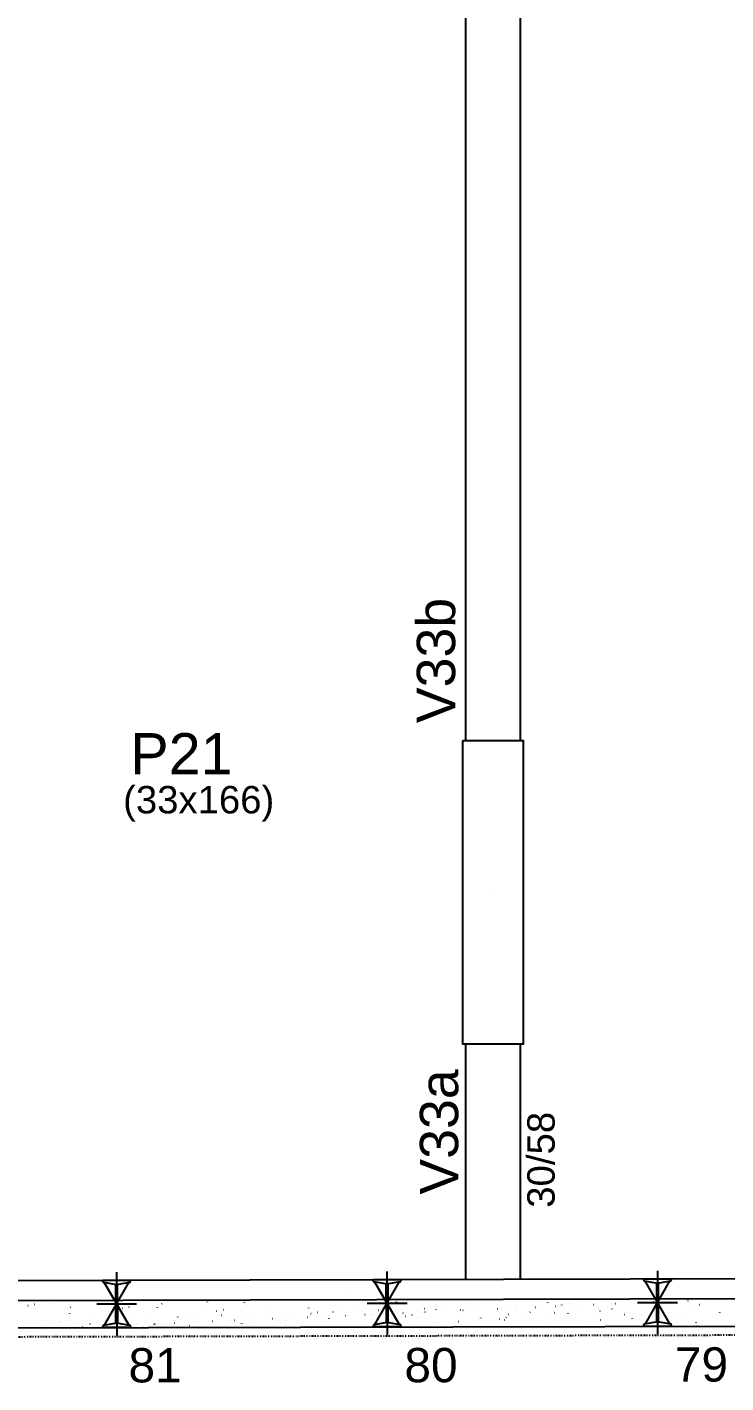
# Model space of a CAD drawing. Header units: millimetres. Extents: x 4424 to 9312, y 4538 to 9372.
# Drawn here: x 4844 to 5226, y 4538 to 5279 of the extents above; entities that cross this region are included whole.
import ezdxf

# ---------------------------------------------------------------- set-up
doc = ezdxf.new("R2010")
doc.units = ezdxf.units.MM
doc.linetypes.add('ESTILO_TQS_0003', pattern=[1.5, 0.5, -0.4, 0.1, -0.5])
for name, color, linetype in [('1', 4, 'Continuous'), ('11', 22, 'Continuous'), ('12', 3, 'Continuous'), ('19', 5, 'Continuous'), ('24', 5, 'ESTILO_TQS_0003'), ('242', 3, 'Continuous'), ('3', 2, 'Continuous'), ('49', 20, 'Continuous'), ('51', 6, 'Continuous'), ('52', 21, 'Continuous'), ('8', 5, 'Continuous'), ('9', 3, 'Continuous')]:
    doc.layers.add(name, color=color, linetype=linetype)
doc.styles.get("Standard").update_dxf_attribs({"font": 'arial.ttf'})

# ---------------------------------------------------------------- blocks, each defined once
blk = doc.blocks.new('_H9EFD498501-001')
for p, q in [((560.794614, 193.205047), (560.840271, 193.264548)), ((570.740605, 193.392905), (570.750394, 193.467264)), ((603.468993, 193.161711), (603.542215, 193.177944)), ((633.298733, 192.817186), (633.34439, 192.876687)), ((658.265772, 193.729175), (658.311429, 193.788676)), ((723.899064, 194.079299), (723.972286, 194.095532)), ((736.620782, 192.82635), (736.630572, 192.900709)), ((779.171601, 193.442368), (779.244823, 193.458601)), ((843.384603, 193.423484), (843.394392, 193.497842)), ((851.747061, 192.873382), (851.792718, 192.932884)), ((875.325376, 192.812352), (875.400304, 192.815623)), ((876.7141, 193.785371), (876.759757, 193.844873)), ((877.198591, 192.894138), (877.27352, 192.897409)), ((886.040168, 193.28017), (886.115097, 193.283441)), ((895.574451, 193.467143), (895.647673, 193.483376)), ((896.155531, 193.721816), (896.23046, 193.725087)), ((898.028747, 193.803602), (898.103675, 193.806874)), ((906.870323, 194.189634), (906.945252, 194.192905)), ((535.016459, 190.876707), (535.089682, 190.89294)), ((535.827575, 192.293058), (535.873232, 192.352559)), ((538.677569, 191.688356), (538.750792, 191.704589)), ((546.828767, 191.843269), (546.838557, 191.917627)), ((557.989292, 186.57647), (557.999081, 186.650828)), ((558.397616, 190.081218), (558.443273, 190.14072)), ((569.420669, 185.613379), (569.493891, 185.629612)), ((581.827708, 187.568419), (581.837498, 187.642777)), ((583.364655, 190.993207), (583.410312, 191.052709)), ((586.627886, 189.428127), (586.701109, 189.44436)), ((590.288996, 190.239776), (590.362219, 190.256009)), ((605.842335, 189.898818), (605.852124, 189.973176)), ((608.331694, 191.905196), (608.377351, 191.964698)), ((629.754172, 191.448454), (629.763961, 191.522812)), ((638.239313, 187.979548), (638.312536, 187.995781)), ((640.841276, 185.623967), (640.851065, 185.698326)), ((641.900423, 188.791196), (641.973646, 188.807429)), ((652.010749, 185.577469), (652.056406, 185.636971)), ((653.592588, 192.440403), (653.602378, 192.514761)), ((655.080419, 191.713131), (655.153642, 191.729364)), ((664.855902, 187.954366), (664.865692, 188.028725)), ((676.977788, 186.489458), (677.023445, 186.54896)), ((688.767739, 189.504003), (688.777529, 189.578361)), ((689.85074, 186.530968), (689.923963, 186.547201)), ((693.51185, 187.342616), (693.585073, 187.358849)), ((701.944827, 187.401447), (701.990484, 187.460949)), ((706.691846, 190.264551), (706.765069, 190.280784)), ((708.684132, 185.536638), (708.759061, 185.539909)), ((710.557348, 185.618424), (710.632276, 185.621696)), ((712.606156, 190.495951), (712.615945, 190.57031)), ((719.398925, 186.004456), (719.473853, 186.007727)), ((723.86947, 186.009915), (723.879259, 186.084273)), ((726.911866, 188.313437), (726.957523, 188.372938)), ((729.514288, 186.446102), (729.589216, 186.449373)), ((731.387503, 186.527888), (731.462432, 186.53116)), ((740.22908, 186.91392), (740.304009, 186.917191)), ((745.123277, 185.894037), (745.196499, 185.910269)), ((747.781307, 187.559551), (747.791096, 187.63391)), ((750.344443, 187.355566), (750.419372, 187.358838)), ((751.878905, 189.225426), (751.924562, 189.284927)), ((752.217659, 187.437353), (752.292587, 187.440624)), ((758.303273, 188.815971), (758.376496, 188.832204)), ((761.059235, 187.823384), (761.134164, 187.826656)), ((771.174599, 188.26503), (771.249527, 188.268302)), ((771.619723, 188.5515), (771.629512, 188.625858)), ((773.047814, 188.346817), (773.122743, 188.350088)), ((775.51049, 192.630719), (775.583713, 192.646952)), ((776.845944, 190.137415), (776.891601, 190.196916)), ((781.889391, 188.732848), (781.964319, 188.73612)), ((792.004754, 189.174495), (792.079683, 189.177766)), ((793.877969, 189.256281), (793.952898, 189.259553)), ((795.63435, 190.881899), (795.644139, 190.956257)), ((798.0691, 186.170281), (798.114757, 186.229782)), ((801.812983, 191.049404), (801.85864, 191.108905)), ((802.719546, 189.642313), (802.794475, 189.645584)), ((806.794874, 185.6151), (806.804664, 185.689458)), ((809.9147, 187.367391), (809.987923, 187.383624)), ((812.834909, 190.083959), (812.909838, 190.08723)), ((814.708125, 190.165745), (814.783053, 190.169017)), ((819.546187, 192.431535), (819.555976, 192.505894)), ((823.036139, 187.08227), (823.081796, 187.141772)), ((823.549702, 190.551777), (823.62463, 190.555048)), ((826.780022, 191.961393), (826.825679, 192.020895)), ((827.121917, 191.18214), (827.19514, 191.198373)), ((830.63329, 186.607049), (830.64308, 186.681407)), ((830.783027, 191.993788), (830.85625, 192.010021)), ((833.665065, 190.993423), (833.739993, 190.996695)), ((835.53828, 191.07521), (835.613209, 191.078481)), ((844.379857, 191.461241), (844.454786, 191.464513)), ((848.003178, 187.994259), (848.048835, 188.053761)), ((854.49522, 191.902887), (854.570149, 191.906159)), ((854.647917, 188.937448), (854.657706, 189.011806)), ((856.368436, 191.984674), (856.443364, 191.987945)), ((861.526127, 185.918812), (861.599349, 185.935045)), ((865.210012, 192.370705), (865.284941, 192.373977)), ((870.573219, 185.78242), (870.618876, 185.841921)), ((872.970217, 188.906248), (873.015874, 188.96575)), ((878.559754, 190.487084), (878.569544, 190.561442)), ((878.733344, 189.73356), (878.806567, 189.749793)), ((882.394454, 190.545208), (882.467677, 190.561441)), ((895.540258, 186.694409), (895.585915, 186.75391)), ((897.937256, 189.818238), (897.982913, 189.877739)), ((902.39817, 191.479033), (902.40796, 191.553391)), ((913.661484, 186.992996), (913.671274, 187.067355)), ((538.307503, 178.715756), (538.307503, 178.715756)), ((538.307503, 178.715756), (538.307503, 178.715756)), ((538.307503, 178.715756), (538.307503, 178.715756)), ((545.102678, 178.732317), (545.102678, 178.732317)), ((545.102678, 178.732317), (545.102678, 178.732317)), ((545.237979, 179.760035), (545.247769, 179.834393)), ((549.697891, 178.743516), (549.697891, 178.743516)), ((552.142592, 181.929512), (552.18825, 181.989014)), ((552.579563, 181.879796), (552.652785, 181.896029)), ((553.296963, 178.752287), (553.296963, 178.752287)), ((553.296963, 178.752287), (553.296963, 178.752287)), ((553.296963, 178.752287), (553.296963, 178.752287)), ((556.240673, 182.691444), (556.313895, 182.707677)), ((556.960394, 178.761216), (556.960394, 178.761216)), ((556.960394, 178.761216), (556.960394, 178.761216)), ((562.873044, 179.170388), (562.947973, 179.17366)), ((564.74626, 179.252175), (564.821188, 179.255446)), ((568.818111, 178.790114), (568.818111, 178.790114)), ((569.076396, 180.751983), (569.086185, 180.826342)), ((573.587837, 179.638206), (573.662765, 179.641478)), ((574.010603, 178.802769), (574.010603, 178.802769)), ((577.109631, 182.841502), (577.155289, 182.901003)), ((580.675827, 178.819013), (580.675827, 178.819013)), ((583.7032, 180.079852), (583.778128, 180.083124)), ((585.576415, 180.161639), (585.651344, 180.16491)), ((592.533544, 178.847912), (592.533544, 178.847912)), ((592.533544, 178.847912), (592.533544, 178.847912)), ((592.533544, 178.847912), (592.533544, 178.847912)), ((593.091022, 183.082382), (593.100812, 183.156741)), ((594.417992, 180.54767), (594.492921, 180.550942)), ((597.099359, 178.859039), (597.099359, 178.859039)), ((597.099359, 178.859039), (597.099359, 178.859039)), ((597.099359, 178.859039), (597.099359, 178.859039)), ((598.323315, 178.862022), (598.323315, 178.862022)), ((598.323315, 178.862022), (598.323315, 178.862022)), ((598.323315, 178.862022), (598.323315, 178.862022)), ((598.332788, 178.874368), (598.378445, 178.933869)), ((602.07667, 183.753491), (602.122328, 183.812992)), ((604.19099, 180.431216), (604.264212, 180.447449)), ((604.39126, 178.876811), (604.39126, 178.876811)), ((604.39126, 178.876811), (604.39126, 178.876811)), ((604.39126, 178.876811), (604.39126, 178.876811)), ((604.533355, 180.989317), (604.608284, 180.992588)), ((606.406571, 181.071103), (606.481499, 181.074374)), ((607.8521, 181.242865), (607.925322, 181.259098)), ((615.248147, 181.457135), (615.323076, 181.460406)), ((616.248976, 178.905709), (616.248976, 178.905709)), ((616.248976, 178.905709), (616.248976, 178.905709)), ((617.002859, 184.632019), (617.012649, 184.706377)), ((621.032096, 184.164799), (621.105318, 184.181032)), ((622.636026, 178.921275), (622.636026, 178.921275)), ((622.636026, 178.921275), (622.636026, 178.921275)), ((622.636026, 178.921275), (622.636026, 178.921275)), ((623.299827, 179.786357), (623.345484, 179.845858)), ((625.363511, 181.898781), (625.438439, 181.902052)), ((627.04371, 184.66548), (627.089367, 184.724981)), ((627.236726, 181.980567), (627.311655, 181.983839)), ((628.106693, 178.934608), (628.106693, 178.934608)), ((628.106693, 178.934608), (628.106693, 178.934608)), ((636.078303, 182.366599), (636.153231, 182.36987)), ((639.964409, 178.963507), (639.964409, 178.963507)), ((646.193666, 182.808245), (646.268595, 182.811517)), ((646.948738, 178.980528), (646.948738, 178.980528)), ((646.948738, 178.980528), (646.948738, 178.980528)), ((646.948738, 178.980528), (646.948738, 178.980528)), ((648.066882, 182.890031), (648.14181, 182.893303)), ((648.266866, 180.698346), (648.312523, 180.757848)), ((651.822126, 178.992405), (651.822126, 178.992405)), ((651.822126, 178.992405), (651.822126, 178.992405)), ((651.822126, 178.992405), (651.822126, 178.992405)), ((652.10459, 181.137931), (652.114379, 181.212289)), ((655.891215, 179.002322), (655.891215, 179.002322)), ((656.908458, 183.276063), (656.983387, 183.279334)), ((659.463527, 179.794285), (659.536749, 179.810518)), ((663.679842, 179.021304), (663.679842, 179.021304)), ((663.679842, 179.021304), (663.679842, 179.021304)), ((663.679842, 179.021304), (663.679842, 179.021304)), ((667.023822, 183.717709), (667.09875, 183.720981)), ((668.897037, 183.799496), (668.971966, 183.802767)), ((671.26145, 179.039781), (671.26145, 179.039781)), ((671.26145, 179.039781), (671.26145, 179.039781)), ((671.26145, 179.039781), (671.26145, 179.039781)), ((672.643523, 182.71622), (672.716745, 182.732453)), ((673.233905, 181.610335), (673.279562, 181.669837)), ((675.537559, 179.050203), (675.537559, 179.050203)), ((675.537559, 179.050203), (675.537559, 179.050203)), ((676.016427, 182.687567), (676.026216, 182.761926)), ((677.738614, 184.185527), (677.813542, 184.188799)), ((687.395275, 179.079102), (687.395275, 179.079102)), ((687.395275, 179.079102), (687.395275, 179.079102)), ((687.853977, 184.627174), (687.928906, 184.630445)), ((689.727192, 184.70896), (689.802121, 184.712231)), ((695.574161, 179.099034), (695.574161, 179.099034)), ((695.574161, 179.099034), (695.574161, 179.099034)), ((695.803946, 179.398496), (695.849603, 179.457997)), ((698.200944, 182.522324), (698.246601, 182.581826)), ((698.568769, 185.094991), (698.643698, 185.098263)), ((699.252992, 179.108), (699.252992, 179.108)), ((699.854843, 183.679516), (699.864632, 183.753874)), ((711.110708, 179.136899), (711.110708, 179.136899)), ((711.110708, 179.136899), (711.110708, 179.136899)), ((711.110708, 179.136899), (711.110708, 179.136899)), ((711.118157, 179.19348), (711.127946, 179.267838)), ((714.683071, 179.145605), (714.683071, 179.145605)), ((714.683071, 179.145605), (714.683071, 179.145605)), ((719.886873, 179.158288), (719.886873, 179.158288)), ((719.886873, 179.158288), (719.886873, 179.158288)), ((720.770985, 180.310485), (720.816642, 180.369986)), ((722.968424, 179.165798), (722.968424, 179.165798)), ((722.968424, 179.165798), (722.968424, 179.165798)), ((722.968424, 179.165798), (722.968424, 179.165798)), ((723.167983, 183.434313), (723.21364, 183.493815)), ((724.25495, 181.26764), (724.328172, 181.283873)), ((734.826141, 179.194696), (734.826141, 179.194696)), ((734.826141, 179.194696), (734.826141, 179.194696)), ((735.029994, 180.743116), (735.039784, 180.817474)), ((741.462167, 185.082388), (741.535389, 185.098621)), ((744.199584, 179.217541), (744.199584, 179.217541)), ((744.199584, 179.217541), (744.199584, 179.217541)), ((745.738024, 181.222474), (745.783681, 181.281975)), ((746.683857, 179.223595), (746.683857, 179.223595)), ((746.683857, 179.223595), (746.683857, 179.223595)), ((748.135022, 184.346303), (748.180679, 184.405804)), ((758.541574, 179.252494), (758.541574, 179.252494)), ((758.86841, 181.735065), (758.8782, 181.809423)), ((768.512296, 179.276794), (768.512296, 179.276794)), ((768.512296, 179.276794), (768.512296, 179.276794)), ((770.39929, 179.281392), (770.39929, 179.281392)), ((770.705063, 182.134463), (770.75072, 182.193965)), ((773.102061, 185.258292), (773.147718, 185.317793)), ((773.474927, 179.288888), (773.474927, 179.288888)), ((773.474927, 179.288888), (773.474927, 179.288888)), ((775.866377, 179.81906), (775.939599, 179.835293)), ((782.257007, 179.310291), (782.257007, 179.310291)), ((782.257007, 179.310291), (782.257007, 179.310291)), ((782.257007, 179.310291), (782.257007, 179.310291)), ((782.883037, 184.065464), (782.892826, 184.139822)), ((792.825008, 179.336047), (792.825008, 179.336047)), ((792.825008, 179.336047), (792.825008, 179.336047)), ((793.073594, 183.633808), (793.146816, 183.650041)), ((794.114723, 179.33919), (794.114723, 179.33919)), ((794.114723, 179.33919), (794.114723, 179.33919)), ((794.114723, 179.33919), (794.114723, 179.33919)), ((795.672102, 183.046452), (795.717759, 183.105954)), ((796.734704, 184.445457), (796.807926, 184.46169)), ((805.97244, 179.368089), (805.97244, 179.368089)), ((805.97244, 179.368089), (805.97244, 179.368089)), ((817.137719, 179.3953), (817.137719, 179.3953)), ((817.137719, 179.3953), (817.137719, 179.3953)), ((817.830156, 179.396987), (817.830156, 179.396987)), ((817.881978, 179.790613), (817.891767, 179.864972)), ((820.639141, 183.958441), (820.684798, 184.017943)), ((829.687872, 179.425886), (829.687872, 179.425886)), ((832.266783, 179.432171), (832.266783, 179.432171)), ((832.266783, 179.432171), (832.266783, 179.432171)), ((832.266783, 179.432171), (832.266783, 179.432171)), ((841.450431, 179.454553), (841.450431, 179.454553)), ((841.450431, 179.454553), (841.450431, 179.454553)), ((841.545589, 179.454785), (841.545589, 179.454785)), ((841.545589, 179.454785), (841.545589, 179.454785)), ((841.545589, 179.454785), (841.545589, 179.454785)), ((841.896604, 182.121012), (841.906394, 182.195371)), ((844.685021, 182.185228), (844.758243, 182.201461)), ((845.60618, 184.87043), (845.651837, 184.929932)), ((848.346131, 182.996877), (848.419353, 183.01311)), ((853.403305, 179.483683), (853.403305, 179.483683)), ((853.403305, 179.483683), (853.403305, 179.483683)), ((853.403305, 179.483683), (853.403305, 179.483683)), ((865.261022, 179.512582), (865.261022, 179.512582)), ((865.261022, 179.512582), (865.261022, 179.512582)), ((865.763143, 179.513806), (865.763143, 179.513806)), ((865.763143, 179.513806), (865.763143, 179.513806)), ((865.808442, 183.670649), (865.818231, 183.745007)), ((877.118738, 179.541481), (877.118738, 179.541481)), ((877.118738, 179.541481), (877.118738, 179.541481)), ((888.976455, 179.57038), (888.976455, 179.57038)), ((889.646858, 184.662597), (889.656647, 184.736956)), ((890.075854, 179.573059), (890.075854, 179.573059)), ((890.075854, 179.573059), (890.075854, 179.573059)), ((891.058639, 179.575454), (891.058639, 179.575454)), ((891.058639, 179.575454), (891.058639, 179.575454)), ((891.058639, 179.575454), (891.058639, 179.575454)), ((900.666349, 181.705432), (900.739571, 181.721665)), ((900.834171, 179.599278), (900.834171, 179.599278)), ((900.834171, 179.599278), (900.834171, 179.599278)), ((900.834171, 179.599278), (900.834171, 179.599278)), ((900.910172, 180.176561), (900.919961, 180.25092)), ((904.327459, 182.517081), (904.400681, 182.533314)), ((912.691888, 179.628177), (912.691888, 179.628177)), ((912.691888, 179.628177), (912.691888, 179.628177)), ((912.691888, 179.628177), (912.691888, 179.628177)), ((914.388566, 179.632312), (914.388566, 179.632312)), ((914.388566, 179.632312), (914.388566, 179.632312))]:
    blk.add_line(p, q)

msp = doc.modelspace()

# ---------------------------------------------------------------- linework, layer by layer
at = {"layer": '1'}
msp.add_line((5083.63, 4723.39), (5083.63, 4594.87), dxfattribs=at)
for points in [[(5083.63, 5483.02), (5083.63, 4889.39)], [(5113.63, 4889.39), (5113.63, 5483.02)], [(5113.63, 4594.87), (5113.63, 4723.39)]]:
    msp.add_lwpolyline(points, dxfattribs=at)
at = {"layer": '24'}
msp.add_line((8306.14, 4571.61), (4742.7, 4562.98), dxfattribs=at)
at = {"layer": '242'}
for p, q in [((5098.69, 4806.39), (5098.69, 4806.39)), ((5020.39, 4587.19), (5020.39, 4587.19))]:
    msp.add_line(p, q, dxfattribs=at)
at = {"layer": '3'}
msp.add_lwpolyline([(5082.13, 4889.39), (5115.13, 4889.39), (5115.13, 4723.39), (5082.13, 4723.39), (5082.13, 4889.39)], dxfattribs=at)
at = {"layer": '49', "linetype": 'Continuous'}
for p, q in [((4755.04, 4594.01), (5530.56, 4595.9)), ((4751.93, 4583), (5530.58, 4584.9)), ((4745.75, 4567.98), (5530.62, 4569.9))]:
    msp.add_line(p, q, dxfattribs=at)
at = {"layer": '51'}
for p, q in [((4892.62, 4598.69), (4892.71, 4564)), ((5040.62, 4599.05), (5040.71, 4564.36)), ((5188.62, 4599.41), (5188.7, 4564.71)), ((4885.13, 4594.33), (4900.13, 4594.36)), ((4885.13, 4593.57), (4885.13, 4594.33)), ((4891.76, 4591.92), (4885.62, 4592.97)), ((4899.34, 4569.79), (4885.99, 4592.9)), ((4886.05, 4569.76), (4899.28, 4592.93)), ((4892.29, 4571.38), (4892.25, 4591.31)), ((4893.03, 4591.31), (4893.08, 4571.38)), ((4899.65, 4593), (4893.51, 4591.92)), ((4900.13, 4594.36), (4900.13, 4593.61)), ((5033.13, 4594.69), (5048.13, 4594.72)), ((5033.13, 4593.93), (5033.13, 4594.69)), ((5039.76, 4592.27), (5033.62, 4593.32)), ((5047.33, 4570.15), (5033.99, 4593.26)), ((5034.05, 4570.12), (5047.28, 4593.29)), ((5040.29, 4571.74), (5040.25, 4591.67)), ((5041.03, 4591.67), (5041.08, 4571.74)), ((5047.65, 4593.36), (5041.51, 4592.28)), ((5048.13, 4594.72), (5048.13, 4593.97)), ((5181.13, 4595.04), (5196.13, 4595.08)), ((5181.13, 4594.29), (5181.13, 4595.04)), ((5187.76, 4592.63), (5181.62, 4593.68)), ((5195.33, 4570.51), (5181.99, 4593.62)), ((5182.05, 4570.47), (5195.28, 4593.65)), ((5188.29, 4572.1), (5188.24, 4592.03)), ((5189.03, 4592.03), (5189.08, 4572.1)), ((5195.65, 4593.72), (5189.51, 4592.64)), ((5196.13, 4595.08), (5196.13, 4594.33)), ((4881.76, 4581.32), (4903.57, 4581.37)), ((5029.75, 4581.68), (5051.57, 4581.73)), ((5177.75, 4582.04), (5199.57, 4582.09)), ((4885.2, 4568.33), (4885.19, 4569.08)), ((4900.2, 4568.36), (4885.2, 4568.33)), ((4885.68, 4569.69), (4891.81, 4570.77)), ((4893.57, 4570.78), (4899.71, 4569.73)), ((4900.19, 4569.12), (4900.2, 4568.36)), ((5033.19, 4568.69), (5033.19, 4569.44)), ((5048.19, 4568.72), (5033.19, 4568.69)), ((5033.67, 4570.05), (5039.81, 4571.13)), ((5041.57, 4571.13), (5047.71, 4570.08)), ((5048.19, 4569.48), (5048.19, 4568.72)), ((5181.19, 4569.04), (5181.19, 4569.8)), ((5196.19, 4569.08), (5181.19, 4569.04)), ((5181.67, 4570.41), (5187.81, 4571.49)), ((5189.56, 4571.49), (5195.71, 4570.44)), ((5196.19, 4569.83), (5196.19, 4569.08))]:
    msp.add_line(p, q, dxfattribs=at)
for centre, start, end in [((4885.76, 4593.58), 180.13866, 256.99988), ((4891.62, 4591.31), 0.13866, 76.99988), ((4893.66, 4591.31), 103.27743, 180.13866), ((4899.51, 4593.61), 283.27743, 0.13866), ((5033.76, 4593.93), 180.13866, 256.99988), ((5039.62, 4591.67), 0.13866, 76.99988), ((5041.66, 4591.67), 103.27743, 180.13866), ((5047.51, 4593.97), 283.27743, 0.13866), ((5181.76, 4594.29), 180.13866, 256.99988), ((5187.62, 4592.02), 0.13866, 76.99988), ((5189.66, 4592.03), 103.27743, 180.13866), ((5195.51, 4594.32), 283.27743, 0.13866), ((4885.82, 4569.08), 103.27743, 180.13866), ((4891.67, 4571.38), 283.27751, 0.24365), ((4893.71, 4571.38), 180.13866, 256.99988), ((4899.57, 4569.12), 0.13866, 76.99988), ((5033.82, 4569.44), 103.27743, 180.13866), ((5039.67, 4571.74), 283.27751, 0.24365), ((5041.71, 4571.74), 180.13866, 256.99988), ((5047.57, 4569.48), 0.13866, 76.99988), ((5181.82, 4569.8), 103.27743, 180.13866), ((5187.67, 4572.1), 283.27751, 0.24365), ((5189.7, 4572.1), 180.13866, 256.99988), ((5195.57, 4569.83), 0.13866, 76.99988)]:
    msp.add_arc(centre, 0.625, start, end, dxfattribs=at)

# ---------------------------------------------------------------- block references
at = {"layer": '19'}
msp.add_blockref('_H9EFD498501-001', (4309.13, 4389.52), dxfattribs=at)

# ---------------------------------------------------------------- texts
at = {"layer": '11'}
msp.add_text('30/58', height=15, rotation=90, dxfattribs=at).set_placement((5132.38, 4633.89))
at = {"layer": '12'}
msp.add_text('(33x166)', height=15, dxfattribs=at).set_placement((4896.23, 4849.51))
at = {"layer": '52'}
for s, p in [('81', (4899.17, 4538.4)), ('80', (5050.14, 4538.48)), ('79', (5198.13, 4538.84))]:
    msp.add_text(s, height=18.75, dxfattribs=at).set_placement(p)
at = {"layer": '8'}
for s, p in [('V33b', (5077.93, 4898.84)), ('V33a', (5079.6, 4641.07))]:
    msp.add_text(s, height=21, rotation=90, dxfattribs=at).set_placement(p)
at = {"layer": '9'}
msp.add_text('P21', height=22.5, dxfattribs=at).set_placement((4900.21, 4870.91))

doc.saveas('drawing.dxf')
